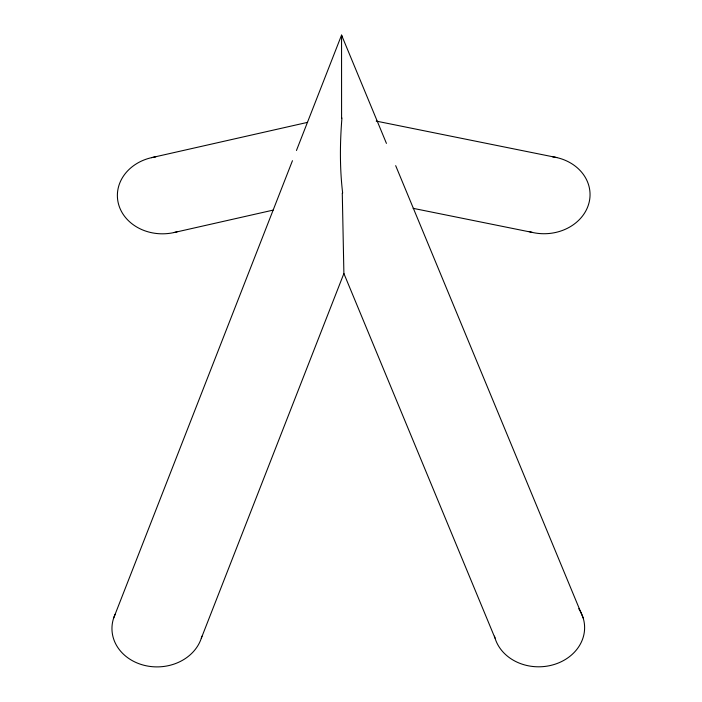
<?xml version="1.0" encoding="UTF-8"?>
<svg xmlns="http://www.w3.org/2000/svg" width="702" height="702" viewBox="0 0 702 702"><rect width="100%" height="100%" fill="white"/><g stroke="black" fill="none" stroke-linecap="round" stroke-linejoin="round"><path stroke-width="1.05" d="M341.935 117.962C339.926 142.892 339.689 168.19 342.655 193.041M113.627 618.137L292.462 160.697M296.455 150.482L341.558 35.1L386.442 143.392M201.325 638.179L343.892 273.508L342.278 193.041M151.553 157.66L307.608 122.35M174.245 232.494L273.139 210.117M376.202 121.095L556.739 157.564M413.118 208.336L532.309 232.415M395.674 165.654L583.187 618.032M343.892 273.508L495.015 638.109M341.804 37.048L341.558 35.1L341.584 118.199M552.527 156.783A45.525 38.733 -1.8 0 1 588.522 204.554A45.525 38.733 -1.8 0 1 529.22 231.607M578.746 608.695A45.525 38.733 -1.8 0 1 554.992 664.232A45.525 38.733 -1.8 0 1 494.489 636.144M177.352 231.686A45.525 38.733 -1.8 0 1 118.682 204.668A45.525 38.733 -1.8 0 1 155.791 156.871M201.904 636.214A45.525 38.733 -1.8 0 1 144.112 665.303A45.525 38.733 -1.8 0 1 115.137 614.294"/></g></svg>
